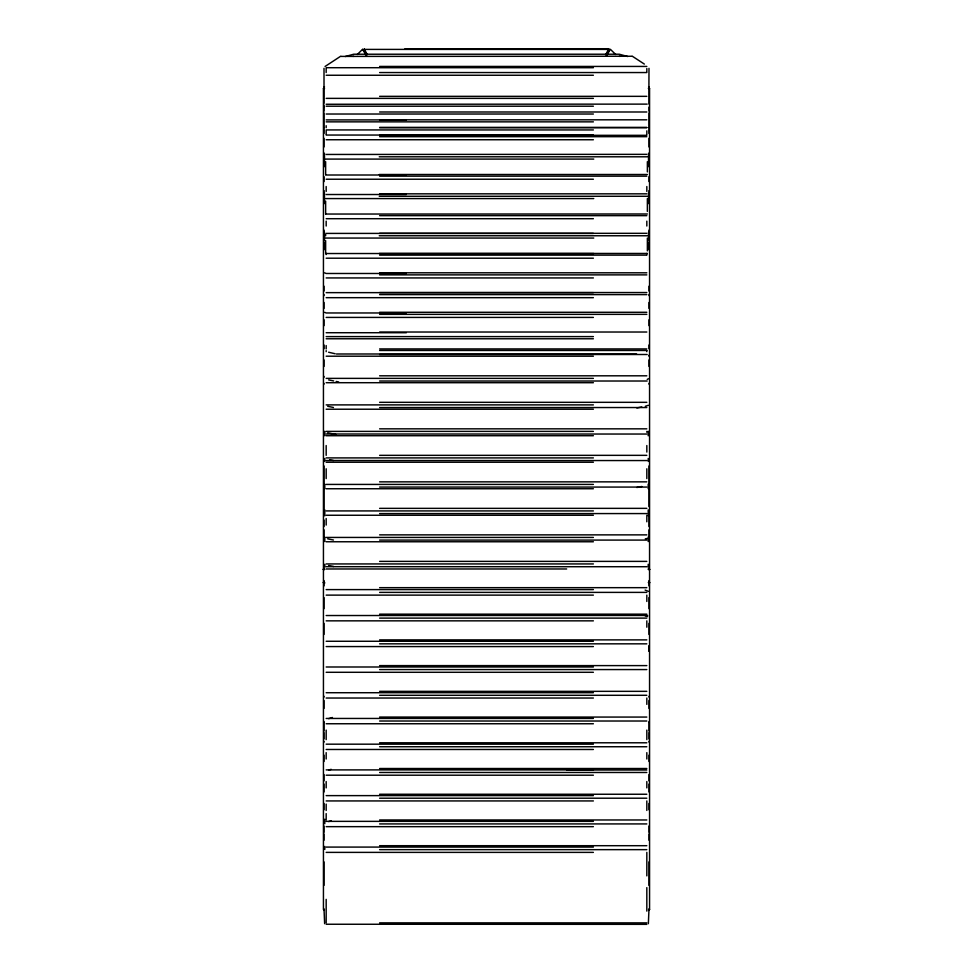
<?xml version="1.0" encoding="UTF-8"?>
<svg xmlns="http://www.w3.org/2000/svg" width="973" height="973" viewBox="0 0 973 973"><rect width="100%" height="100%" fill="white"/><g stroke="black" fill="none" stroke-linecap="round" stroke-linejoin="round"><path stroke-width="1.46" d="M608.77 48.857L605.741 54.658M364.17 48.772L367.259 54.658M364.255 50.9L366.553 55.157L364.23 50.742M362.564 49.392L366.116 55.12M648.456 88.251A4.597 0.827 -9.6 0 1 649.563 88.592L649.563 909.536L648.553 909.913M608.782 48.723L404.926 48.747M606.884 55.12L610.351 49.295L615.727 54.5M648.359 923.705L648.991 908.855M357.273 54.5L362.601 49.295M648.359 378.801L647.215 379.421M648.359 405.303L645.294 406.3M325.043 66.492L340.72 56.203M328.667 718.658L332.413 717.49M328.667 770.105L331.173 769.327M328.667 821.565L331.173 820.786M345.293 56.519L353.71 54.22L619.29 54.22L627.707 56.519M352.944 56.385L353.71 56.288M636.841 407.967L641.827 406.945M636.841 487.497L641.827 486.476M647.653 615.471L326.174 615.532M645.294 538.847L647.215 538.483M648.517 582.742L649.563 582.377L648.492 582.377M324.447 909.913L323.437 909.536L323.437 88.592L324.52 88.592M323.462 569.497L324.483 569.46M364.437 49.404L608.563 49.404M341.158 56.41L631.842 56.252M379.616 66.432L646.826 66.432M326.174 67.709L593.384 67.709M379.616 72.549L646.826 72.549M326.174 75.249L593.384 75.249M648.48 88.592L649.563 88.592M379.616 96.339L646.826 96.339M326.174 98.37L593.384 98.37M326.174 104.257L647.167 104.123M326.174 106.203L593.384 106.203M379.616 111.992L646.826 111.992M326.174 114.023L593.384 114.023M379.616 119.813L646.826 119.813M326.174 119.91L406.337 119.91M326.174 121.856L593.384 121.856M379.616 127.463L646.826 127.463M379.616 127.645L646.826 127.645M326.174 129.932L593.384 129.932M326.174 135.052L593.384 135.052M379.616 135.32L646.826 135.32M379.616 136.682L646.826 136.682M326.174 139.747L593.384 139.747M326.174 154.452L646.826 154.354M379.251 156.799L647.361 156.799M325.639 159.086L593.749 159.086M379.251 174.495L647.361 174.495M325.639 175.006L406.069 175.006M379.616 176.162L646.826 176.162M326.174 179.227L593.384 179.227M379.616 193.834L646.826 193.834M326.174 194.515L406.337 194.515M379.251 196.278L647.361 196.278M325.639 198.577L593.749 198.577M325.639 214.048L647.361 213.975M379.616 215.653L646.826 215.653M326.174 218.706L593.384 218.706M379.616 233.325L646.826 233.325M326.174 233.411L593.384 233.411M379.251 235.758L647.361 235.758M325.639 238.057L593.749 238.057M379.251 253.454L647.361 253.454M325.639 253.527L593.749 253.527M379.616 255.133L646.826 255.133M326.174 258.198L593.384 258.198M379.616 272.805L646.826 272.805M406.337 273.486L326.174 273.486L324.641 272.854M379.616 274.873L646.826 274.873M326.174 277.937L593.384 277.937M379.616 292.545L646.826 292.545M326.174 292.642L593.384 292.642M379.616 294.612L646.826 294.612M326.174 297.677L593.384 297.677M379.616 312.284L646.826 312.284M406.337 312.965L326.174 312.965L324.641 312.333M379.616 314.352L646.826 314.352M326.174 317.417L593.384 317.417M379.616 332.024L646.826 332.024M326.174 332.717L406.337 332.717M326.174 336.609L593.384 336.609M326.174 338.774L593.384 338.774M379.616 348.93L646.826 348.93M379.616 350.475L646.826 350.475M336.403 353.99L636.597 353.99M379.616 354.525L647.167 354.5M326.174 356.203L593.384 356.203M379.616 375.809L646.826 375.809M326.174 378.375L593.384 378.375M379.616 381.027L647.167 381.015M326.174 382.705L593.384 382.705M379.616 402.323L646.826 402.323M326.174 404.89L593.384 404.89M379.616 407.541L646.826 407.541M326.174 409.219L593.384 409.219M379.616 428.838L646.826 428.838M326.174 431.392L593.384 431.392M646.826 434.043L326.174 434.007M326.174 435.722L593.384 435.722M379.616 455.34L646.826 455.34M326.174 457.906L593.384 457.906M646.826 460.557L326.174 460.521M326.174 462.236L593.384 462.236M379.616 481.854L646.826 481.854M326.174 484.42L593.384 484.42M379.616 487.072L646.826 487.072M326.174 488.75L593.384 488.75M379.616 508.356L646.826 508.356M326.174 510.922L593.384 510.922M379.616 513.574L646.826 513.574M326.174 515.252L593.384 515.252M379.616 534.87L646.826 534.87M326.174 537.437L593.384 537.437M379.616 540.088L646.826 540.088M326.174 541.766L593.384 541.766M379.616 561.385L646.826 561.385M326.174 563.939L593.384 563.939M326.174 566.687L646.826 566.724M326.174 568.974L566.663 568.974M323.437 569.229L324.52 569.229M648.48 569.229L649.563 569.229M323.437 569.497L324.508 569.497M648.492 569.497L649.563 569.497M324.508 582.377L323.437 582.377L324.483 582.742M323.437 582.645L324.52 582.645M648.48 582.645L649.563 582.645M379.616 587.668L646.826 587.668M326.174 589.602L593.384 589.602M379.616 592.387L646.826 592.387M326.174 595.123L593.384 595.123M379.616 614.158L646.826 614.158M379.616 618.11L646.826 618.11M326.174 620.847L593.384 620.847M379.616 639.881L646.826 639.881M326.174 641.268L593.384 641.268M379.616 643.834L646.826 643.834M326.174 646.571L593.384 646.571M379.616 665.605L646.826 665.605M326.174 666.991L593.384 666.991M379.616 669.57L646.826 669.57M326.174 672.294L593.384 672.294M379.616 691.341L646.826 691.341M326.174 692.715L593.384 692.715M379.616 695.294L646.826 695.294M326.174 698.03L593.384 698.03M379.616 717.065L646.826 717.065M326.174 718.451L593.384 718.451M379.616 721.017L646.826 721.017M326.174 723.754L593.384 723.754M379.616 742.788L646.826 742.788M326.174 744.175L593.384 744.175M379.616 746.741L646.826 746.741M326.174 749.478L593.384 749.478M379.616 768.512L646.826 768.512M326.174 769.898L593.384 769.898M566.663 770.008L646.826 770.008M379.616 772.477L646.826 772.477M326.174 775.201L593.384 775.201M379.616 794.248L646.826 794.248M326.174 795.622L593.384 795.622M379.616 798.201L646.826 798.201M326.174 800.937L593.384 800.937M379.616 819.971L646.826 819.971M326.174 821.358L593.384 821.358M379.616 823.924L646.826 823.924M326.174 826.661L593.384 826.661M379.616 845.695L646.826 845.695M326.174 847.082L593.384 847.082M379.616 849.648L646.826 849.648M326.174 852.384L593.384 852.384M648.833 909.536L649.563 909.536M379.616 922.866L646.826 922.866M326.174 924.241L646.826 924.35M619.29 56.288L620.056 56.385M648.517 569.46L649.538 569.497M328.667 379.92L333.666 380.942M336.159 381.452L338.665 381.963M327.706 406.3L333.447 407.48M327.706 432.815L335.94 434.493M329.701 459.73L333.447 460.497M327.706 538.847L333.447 540.027M328.667 565.495L333.666 566.505M328.606 352.238L335.101 353.746M645.123 590.076L648.359 591.329M645.123 615.8L647.592 616.566M632.292 56.215L644.357 64.084M324.641 923.705L324.009 908.855M648.577 355.364L648.918 356.094M648.991 68.341L648.906 88.981M648.991 90.221L648.991 96.278M648.991 97.239L648.991 104.123M648.991 107.103L648.991 111.141M648.991 112.904L648.991 119.776M648.991 120.749L648.991 127.305M648.991 128.095L648.991 129.883M648.991 130.783L648.991 133.471M648.991 138.263L648.991 146.972M648.991 153.989L648.991 166.821M648.991 176.709L648.991 181.586M648.991 190.623L648.991 191.778M648.991 193.469L648.991 194.807M648.991 196.035L648.991 203.734M648.991 230.102L648.991 231.258M648.991 232.961L648.991 240.659M648.991 242.082L648.991 249.781M648.991 286.196L648.991 291.061M648.991 294.466L648.991 295.622M648.991 302.469L648.991 308.368M648.991 319.776L648.991 325.675M648.991 344.965L648.991 348.735M648.991 359.913L648.991 366.444M648.991 383.326L648.991 384.189M648.991 465.945L648.991 483.326M648.991 489.188L648.991 506.568M648.991 516.736L648.991 526.539M648.991 529.811L648.991 536.354M648.991 580.577L648.991 585.916M648.991 597.617L648.991 608.721M648.991 623.34L648.991 634.457M648.991 696.291L648.991 697.082M648.991 700.524L648.991 708.466M648.991 721.492L648.991 722.282M648.991 723.073L648.991 731.015M648.991 732.596L648.991 738.945M648.991 741.329L648.991 742.119M648.991 755.145L648.991 761.494M648.991 774.532L648.991 780.881M648.991 784.043L648.991 791.986M648.991 803.43L648.991 809.779M648.991 825.98L648.991 832.329M648.991 833.922L648.991 840.271M648.991 861.871L648.991 885.369M648.517 153.199L648.517 160.898M648.517 192.69L648.517 202.956M648.517 232.17L648.517 237.303M648.213 431.27L648.213 435.795M648.213 458.465L648.213 461.494M648.213 484.153L648.213 488.689M648.213 509.852L648.213 515.897M648.213 537.047L648.213 541.584M648.213 564.255L648.213 567.271M647.361 161.652L647.361 171.917M647.361 198.577L647.361 211.409M647.361 238.057L647.361 250.888M646.826 68.511L646.826 71.747M646.826 130.832L646.826 134.42M646.826 186.536L646.826 191.401M646.826 221.151L646.826 226.016M646.826 253.406L646.826 254.549M646.826 350.669L646.826 351.642M646.826 431.392L646.826 432.255M646.826 445.537L646.826 452.068M646.826 468.779L646.826 478.582M646.826 515.252L646.826 521.796M646.826 595.123L646.826 601.46M646.826 620.847L646.826 627.196M646.826 698.03L646.826 704.367M646.826 730.103L646.826 739.614M646.826 752.652L646.826 759.001M646.826 781.55L646.826 787.899M646.826 800.937L646.826 810.448M646.826 852.384L646.826 875.882M646.826 887.619L646.826 911.117M326.174 68.511L326.174 72.549M326.174 125.712L326.174 127.645M326.174 130.832L326.174 134.42M326.174 186.536L326.174 191.401M326.174 221.151L326.174 226.016M326.174 253.406L326.174 254.549M326.174 345.549L326.174 348.93M326.174 350.669L326.174 351.642M326.174 445.537L326.174 455.34M326.174 468.779L326.174 478.582M326.174 518.524L326.174 525.067M326.174 730.103L326.174 739.614M326.174 752.652L326.174 759.001M326.174 781.55L326.174 787.899M326.174 804.112L326.174 810.448M326.174 813.623L326.174 819.971M326.174 899.368L326.174 922.866M325.639 161.652L325.639 174.495M325.639 201.143L325.639 213.975M325.639 234.432L325.639 235.758M325.639 240.623L325.639 253.454M324.787 431.27L324.787 435.795M324.787 458.465L324.787 461.494M324.787 484.153L324.787 488.689M324.787 509.852L324.787 515.897M324.787 537.047L324.787 541.584M324.787 564.255L324.787 567.271M324.787 819.193L324.787 823.73M324.787 846.401L324.787 849.417M324.483 153.199L324.483 160.898M324.483 192.69L324.483 202.956M324.483 232.17L324.483 239.869M324.094 87.047L324.094 88.981M324.009 68.341L324.009 87.229M324.009 90.221L324.009 96.278M324.009 97.239L324.009 103.32M324.009 105.072L324.009 106.689M324.009 107.103L324.009 111.141M324.009 112.904L324.009 119.776M324.009 120.749L324.009 127.305M324.009 128.095L324.009 129.883M324.009 130.783L324.009 133.471M324.009 138.263L324.009 146.972M324.009 153.989L324.009 166.821M324.009 176.709L324.009 181.586M324.009 190.623L324.009 191.778M324.009 193.469L324.009 194.807M324.009 196.035L324.009 203.734M324.009 230.102L324.009 231.258M324.009 232.961L324.009 240.659M324.009 242.082L324.009 249.781M324.009 286.196L324.009 291.061M324.009 294.466L324.009 295.622M324.009 302.469L324.009 308.49M324.009 319.776L324.009 325.675M324.009 344.965L324.009 348.735M324.009 359.913L324.009 366.444M324.009 376.429L324.009 377.293M324.009 383.326L324.009 384.189M324.009 465.945L324.009 483.326M324.009 489.188L324.009 508.806M324.009 520.008L324.009 526.539M324.009 529.811L324.009 536.354M324.009 580.577L324.009 585.916M324.009 597.617L324.009 608.721M324.009 623.34L324.009 634.457M324.009 696.291L324.009 697.082M324.009 700.524L324.009 708.466M324.009 721.492L324.009 722.282M324.009 723.073L324.009 731.015M324.009 732.596L324.009 738.945M324.009 741.329L324.009 742.119M324.009 755.145L324.009 761.494M324.009 774.532L324.009 780.881M324.009 784.043L324.009 791.986M324.009 803.43L324.009 809.779M324.009 825.98L324.009 832.329M324.009 833.922L324.009 840.271M324.009 861.871L324.009 885.369M648.261 568.864A4.622 0.657 -0.4 0 1 649.526 569.229M649.55 582.645A4.622 1.228 2.4 0 1 648.663 583.399M324.629 583.338A4.622 1.168 -0.4 0 1 323.45 582.645M323.462 569.229A4.622 0.73 2.3 0 1 324.228 568.791M323.45 88.592A4.597 0.876 10.5 0 1 324.35 88.19M648.638 86.792A4.622 0.949 -40.8 0 1 648.857 87.084M324.07 87.023A4.622 0.9 38.9 0 1 324.508 86.925M608.83 50.693L606.447 55.157L608.83 50.693M648.918 646.072L648.821 650.913L648.918 646.072"/></g></svg>
